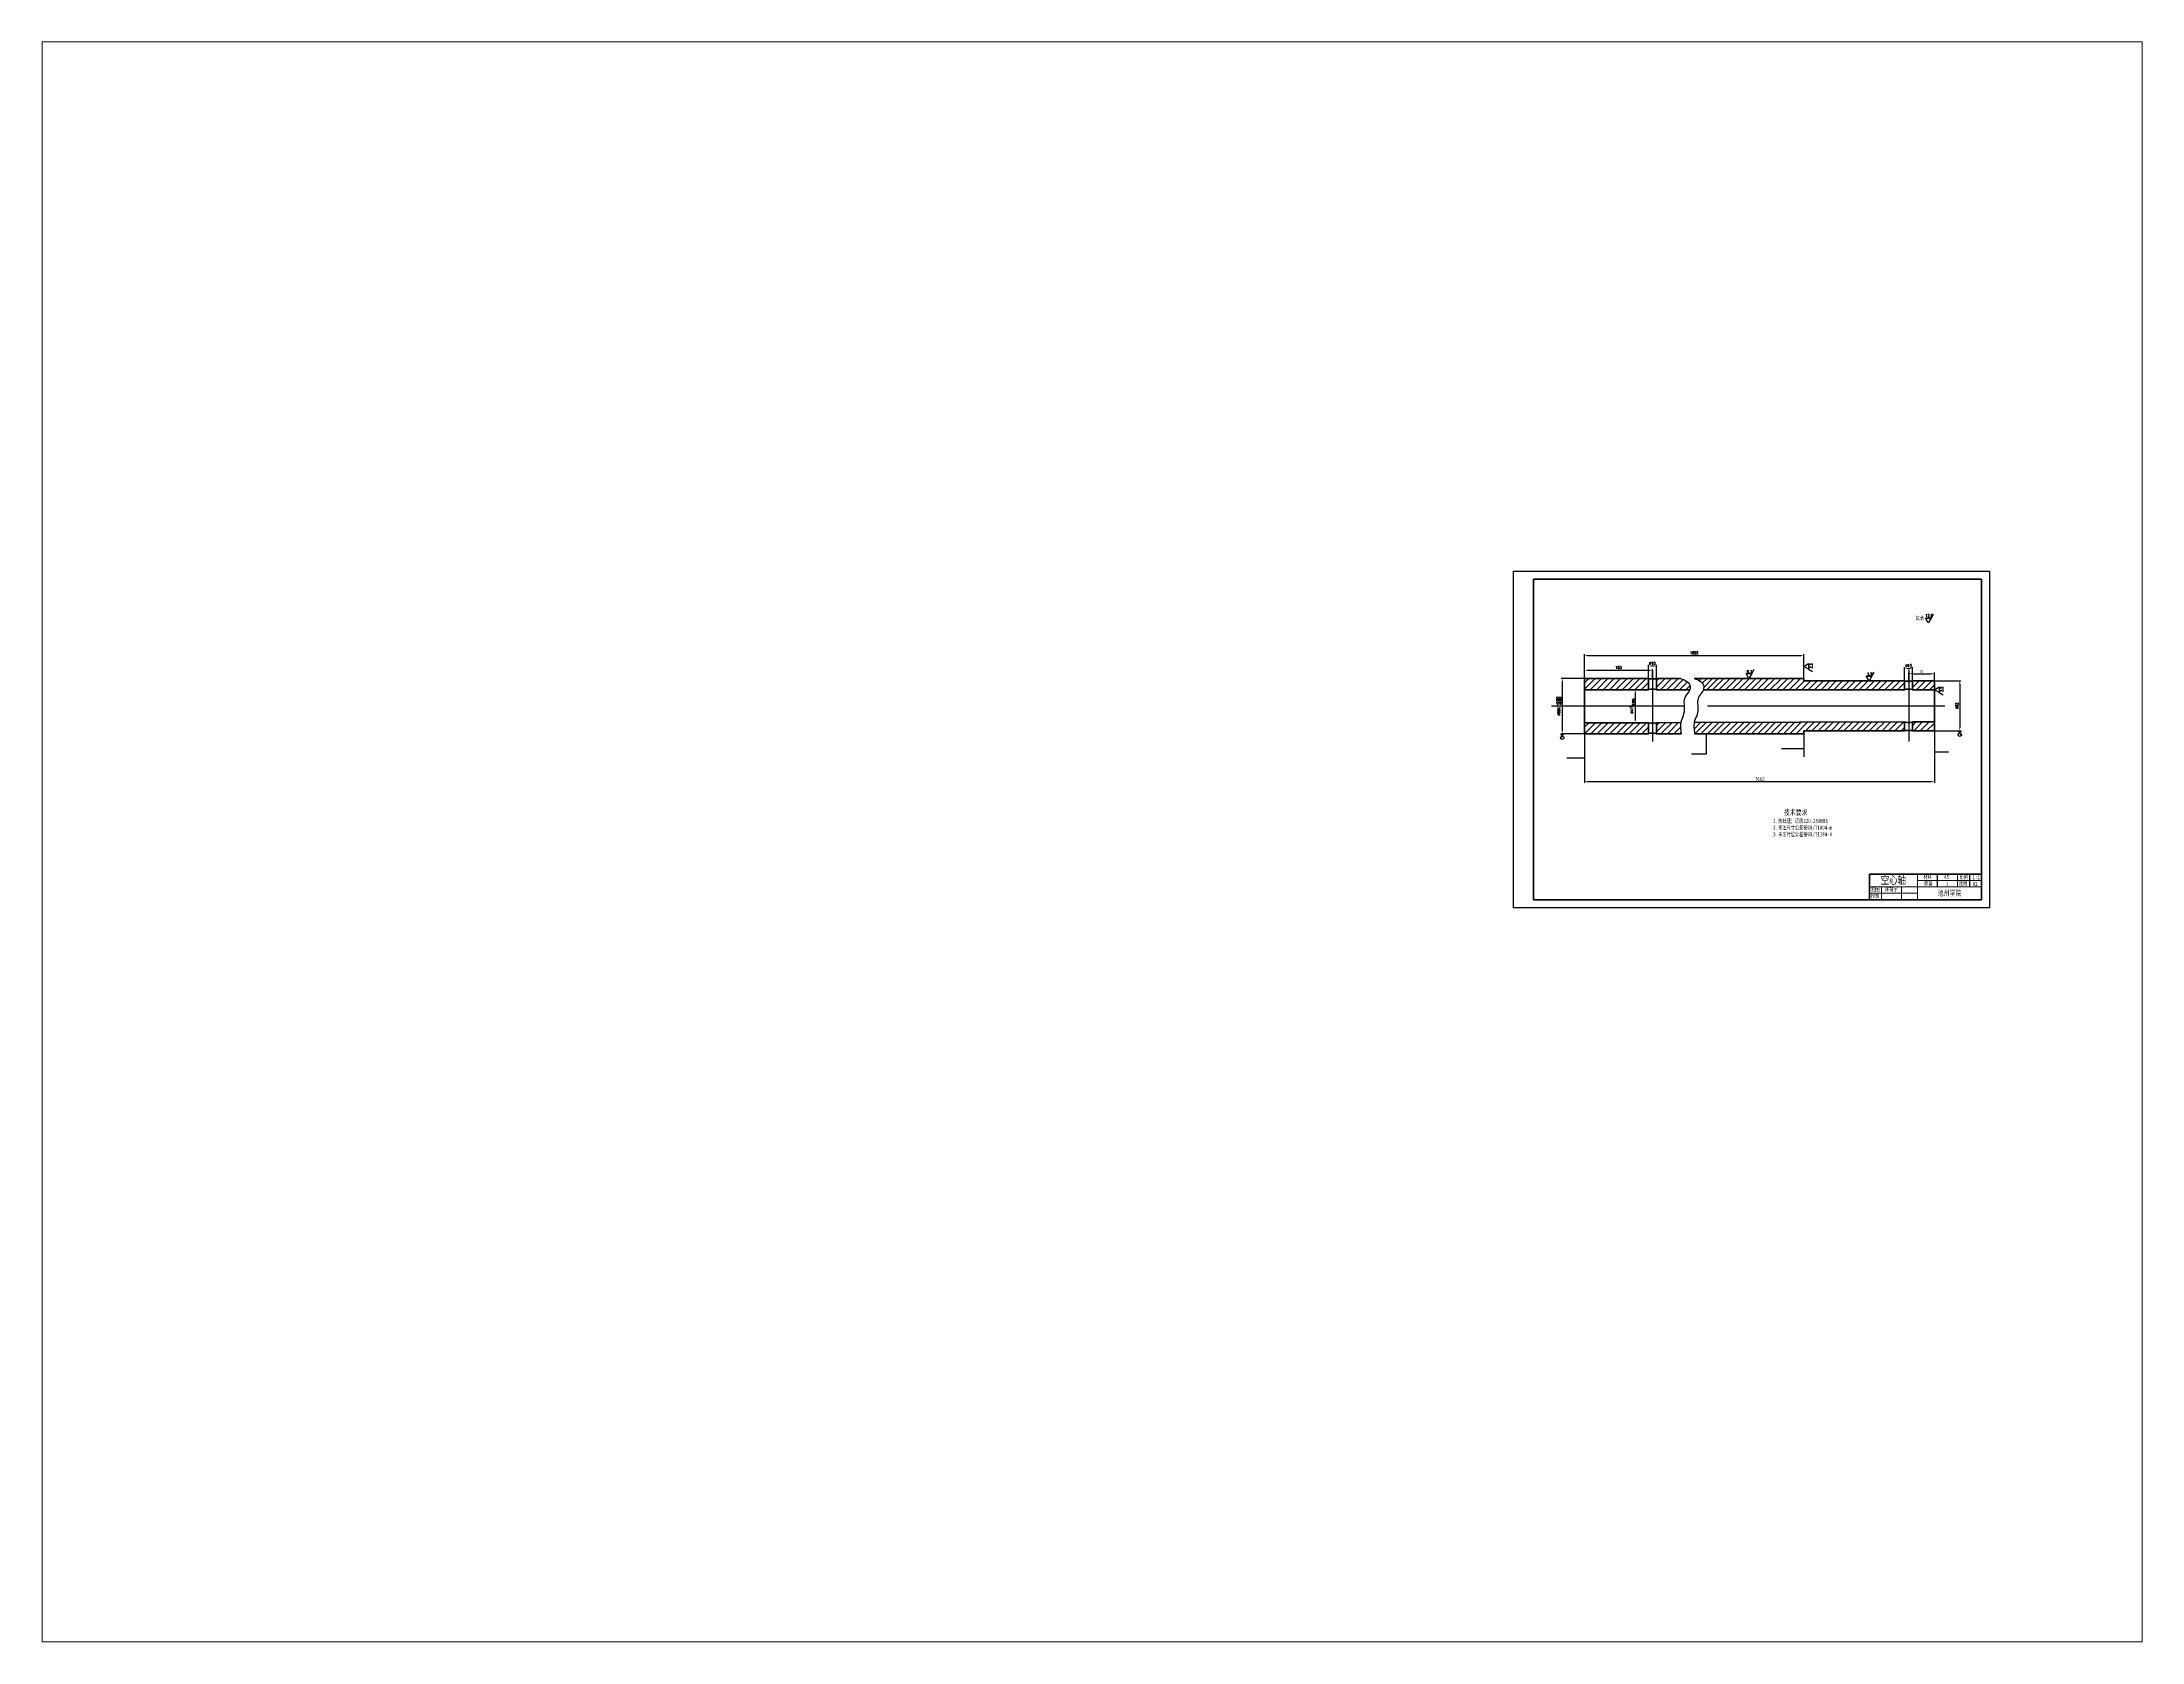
# Paper-space layout '布局1' of a CAD drawing. Header units: inches. Extents: x 1.05 to 9.45, y 0.8 to 7.2.
# The model-space entities are those that its viewports show. They can reach past a viewport. Long polylines and large blocks are cut down to what shows.
import ezdxf
from ezdxf.enums import TextEntityAlignment as Align

# ---------------------------------------------------------------- set-up
doc = ezdxf.new("R2010")
doc.units = ezdxf.units.IN
doc.header["$MEASUREMENT"] = 0
doc.linetypes.add('ACAD_ISO04W100', pattern=[30, 24, -3, 0, -3])
doc.linetypes.add('CENTER2', pattern=[28.575, 19.05, -3.175, 3.175, -3.175])
for name, color, linetype in [('biaozhu', 210, 'Continuous'), ('dim', 7, 'Continuous'), ('图层2', 50, 'CENTER2')]:
    doc.layers.add(name, color=color, linetype=linetype)
for name, color, linetype, lineweight in [('cushixian', 4, 'Continuous', 50), ('中心线层', 4, 'ACAD_ISO04W100', 25), ('文字', 7, 'Continuous', 35), ('文字层', 7, 'Continuous', 25), ('标注层', 3, 'Continuous', 25), ('粗实线', 7, 'Continuous', 50), ('粗实线层', 7, 'Continuous', 50), ('细实线', 7, 'Continuous', 20), ('细实线层', 1, 'Continuous', 20)]:
    doc.layers.add(name, color=color, linetype=linetype, lineweight=lineweight)
doc.styles.get("Standard").update_dxf_attribs({"font": 'gbenor.shx', "width": 0.75, "bigfont": 'gbcbig.shx'})
doc.styles.add('工程字', font='gbenor.shx', dxfattribs={"bigfont": 'gbcbig.shx'})
doc.dimstyles.new('GB-3.5$0', dxfattribs={"dimscale": 1.5, "dimtxt": 3.5, "dimasz": 2.5, "dimexe": 1, "dimexo": 0, "dimgap": 0.5, "dimtad": 1, "dimdec": 0, "dimdsep": 46, "dimtxsty": 'Standard', "dimcen": 0, "dimclrt": 7, "dimadec": 0, "dimazin": 2, "dimtfac": 1, "dimtdec": 0, "dimtmove": 0, "dimatfit": 3, "dimfxl": 1, "dimarcsym": 0})
doc.dimstyles.new('GB-3.5$7', dxfattribs={"dimscale": 1.5, "dimtxt": 3.5, "dimasz": 2.5, "dimexe": 1, "dimexo": 0, "dimgap": 0.5, "dimtad": 1, "dimdec": 0, "dimdsep": 46, "dimtxsty": 'Standard', "dimcen": 0, "dimclrt": 7, "dimadec": 0, "dimazin": 2, "dimtfac": 1, "dimtdec": 0, "dimtmove": 0, "dimatfit": 3, "dimfxl": 1, "dimarcsym": 0})

# ---------------------------------------------------------------- blocks, each defined once
blk = doc.blocks.new('下基准')
at = {"layer": '标注层'}
blk.add_circle((0, -5), 2, dxfattribs=at)
at = {"layer": '粗实线层'}
for p, q in [((2, -1), (-2, -1)), ((0, -3), (0, -1))]:
    blk.add_line(p, q, dxfattribs=at)
at = {"layer": '文字层'}
blk.add_attdef('A', text='', height=3.5, dxfattribs=at).set_placement((0, -4.6), align=Align.MIDDLE_CENTER)
blk = doc.blocks.new('*D19')
at = {"layer": 'Defpoints', "color": 0, "transparency": 16777216}
for p in [(1252.1, 409.6), (1688.7, 413.3), (1688.7, 349.9)]:
    blk.add_point(p, dxfattribs=at)
at = {"layer": '标注层', "color": 0, "lineweight": -2, "transparency": 16777216}
for p, q in [((1252.1, 409.6), (1252.1, 348.4)), ((1688.7, 413.3), (1688.7, 348.4)), ((1255.8, 349.9), (1685, 349.9))]:
    blk.add_line(p, q, dxfattribs=at)
at = {"layer": '标注层', "color": 0, "transparency": 16777216}
for points in [[(1255.8, 350.5), (1255.8, 349.2), (1252.1, 349.9)], [(1685, 350.5), (1685, 349.2), (1688.7, 349.9)]]:
    blk.add_solid(points, dxfattribs=at)
at = {"layer": '标注层', "color": 7, "transparency": 16777216, "insert": (1471.2, 353.2), "char_height": 5.25, "attachment_point": 5}
blk.add_mtext('1662', dxfattribs=at)

msp = doc.modelspace()

# ---------------------------------------------------------------- hatches: boundary and pattern name
at = {"layer": '标注层'}
h = msp.add_hatch(dxfattribs=at)
h.set_pattern_fill('ANSI31', color=256, scale=45, style=0)
h.set_pattern_definition([(45, (1252.068, 409.618), (-3.97748, 3.97748), [])])
h.paths.add_polyline_path([(1331.8, 478.6), (1252.1, 478.6), (1252.1, 464.6), (1331.8, 464.6)])
edge = h.paths.add_edge_path()
edge.add_spline(control_points=[(1383.5, 464.6), (1384, 466.4), (1384, 473.8), (1377, 476.6), (1372, 478.6)], knot_values=[0, 0, 0, 0, 5.736517, 19.891382, 19.891382, 19.891382, 19.891382], degree=3, periodic=0)
edge.add_line((1372, 478.6), (1341.8, 478.6))
edge.add_line((1341.8, 478.6), (1341.8, 464.6))
edge.add_line((1341.8, 464.6), (1383.5, 464.6))
edge = h.paths.add_edge_path()
edge.add_spline(control_points=[(1372.6, 409.6), (1371.9, 414.3), (1371.3, 419.1), (1372.1, 423.5)], knot_values=[63.519621, 63.519621, 63.519621, 63.519621, 77.311484, 77.311484, 77.311484, 77.311484], degree=3, periodic=0)
edge.add_line((1372.1, 423.5), (1341.8, 423.4))
edge.add_line((1341.8, 423.4), (1341.8, 409.6))
edge.add_line((1341.8, 409.6), (1372.3, 409.6))
edge.add_line((1372.3, 409.6), (1372.5, 409.9))
h.paths.add_polyline_path([(1331.8, 423.4), (1252.1, 423.2), (1252.1, 409.6), (1331.8, 409.6)])

# ---------------------------------------------------------------- linework, layer by layer
at = {"lineweight": 70}
for p, q in [((1651.4, 464.5), (1651.4, 475.6)), ((1651.4, 424.3), (1651.4, 413.3)), ((1661.4, 424.3), (1661.4, 413.3))]:
    msp.add_line(p, q, dxfattribs=at)
at = {"layer": 'biaozhu', "color": 0, "lineweight": -3}
for p, q in [((1692.5, 218.5), (1692.5, 234.5)), ((1732.5, 234.5), (1732.5, 218.5))]:
    msp.add_line(p, q, dxfattribs=at)
at = {"layer": '中心线层'}
for p, q in [((1337, 488.8), (1337, 399.8)), ((1656.6, 488.8), (1656.6, 399.8)), ((1211, 444.6), (1376.4, 444.6)), ((1405.5, 444.5), (1701.5, 444.5))]:
    msp.add_line(p, q, dxfattribs=at)
at = {"layer": '标注层'}
for p, q in [((1677.5, 553.9), (1684.5, 553.9)), ((1681, 548), (1677.5, 553.9)), ((1684.5, 553.9), (1681, 548)), ((1684.5, 553.9), (1687.5, 559)), ((1252.1, 478.6), (1252.1, 508.7)), ((1255.8, 507.2), (1521.9, 507.2)), ((1525.6, 478.6), (1525.6, 508.7)), ((1252.1, 478.6), (1222.8, 478.6)), ((1224.3, 474.9), (1224.3, 413.4)), ((1252.1, 478.6), (1252.1, 490.3)), ((1255.8, 488.8), (1333.3, 488.8)), ((1331.8, 478.7), (1331.8, 495.7)), ((1335.6, 494.2), (1338.1, 494.2)), ((1337, 478.6), (1337, 490.3)), ((1341.8, 478.7), (1341.8, 495.7)), ((1395.2, 475.8), (1398, 478.6)), ((1399.1, 472.7), (1405, 478.6)), ((1400.9, 467.5), (1412, 478.6)), ((1404.9, 464.5), (1419, 478.6)), ((1412, 464.5), (1426.1, 478.6)), ((1419.9, 464.5), (1434, 478.6)), ((1427.9, 464.5), (1442, 478.6)), ((1435.8, 464.5), (1449.9, 478.6)), ((1443.8, 464.5), (1457.9, 478.6)), ((1451.7, 464.5), (1465.8, 478.6)), ((1453.8, 484.6), (1460.8, 484.6)), ((1457.3, 478.6), (1453.8, 484.6)), ((1460.8, 484.6), (1457.3, 478.6)), ((1459.7, 464.5), (1473.8, 478.6)), ((1460.8, 484.6), (1463.8, 489.6)), ((1467.6, 464.5), (1481.8, 478.6)), ((1475.6, 464.5), (1489.7, 478.6)), ((1483.5, 464.5), (1497.7, 478.6)), ((1491.5, 464.5), (1505.6, 478.6)), ((1499.4, 464.5), (1513.6, 478.6)), ((1507.4, 464.5), (1521.5, 478.6)), ((1515.4, 464.5), (1526.5, 475.6)), ((1523.3, 464.5), (1534.4, 475.6)), ((1525.6, 493.7), (1531.6, 497.2)), ((1531.6, 490.2), (1525.6, 493.7)), ((1531.3, 464.5), (1542.4, 475.6)), ((1531.6, 497.2), (1531.6, 490.2)), ((1531.6, 490.2), (1536.6, 487.2)), ((1539.2, 464.5), (1550.3, 475.6)), ((1547.2, 464.5), (1558.3, 475.6)), ((1555.1, 464.5), (1566.3, 475.6)), ((1563.1, 464.5), (1574.2, 475.6)), ((1571, 464.5), (1582.2, 475.6)), ((1579, 464.5), (1590.1, 475.6)), ((1586.9, 464.5), (1598.1, 475.6)), ((1594.9, 464.5), (1606, 475.6)), ((1602.8, 464.5), (1614, 475.6)), ((1603.7, 481.6), (1610.7, 481.6)), ((1607.2, 475.6), (1603.7, 481.6)), ((1610.7, 481.6), (1607.2, 475.6)), ((1610.7, 481.6), (1613.6, 486.6)), ((1610.8, 464.5), (1621.9, 475.6)), ((1618.7, 464.5), (1629.9, 475.6)), ((1626.7, 464.5), (1637.9, 475.6)), ((1634.7, 464.5), (1645.8, 475.6)), ((1642.6, 464.5), (1651.4, 473.3)), ((1651.4, 475.6), (1651.4, 492.6)), ((1655.2, 491.1), (1657.7, 491.1)), ((1656.6, 475), (1656.6, 486)), ((1660.4, 484.5), (1684.9, 484.5)), ((1661.4, 475.6), (1661.4, 492.6)), ((1661.4, 467.4), (1669.7, 475.6)), ((1666.5, 464.5), (1677.6, 475.6)), ((1674.4, 464.5), (1685.6, 475.6)), ((1688.6, 475), (1688.6, 486)), ((1688.7, 475.6), (1721.8, 475.6)), ((1720.3, 471.9), (1720.3, 417)), ((1328.2, 464.6), (1313.8, 464.6)), ((1315.3, 460.8), (1315.3, 427.1)), ((1682.4, 464.5), (1688.6, 470.7)), ((1688.6, 464.5), (1694.6, 468)), ((1694.6, 461), (1688.6, 464.5)), ((1694.6, 468), (1694.6, 461)), ((1694.6, 461), (1699.6, 458)), ((1328.3, 423.4), (1313.8, 423.4)), ((1388.8, 415.5), (1397, 423.7)), ((1389.9, 409.6), (1404, 423.7)), ((1397.4, 409.6), (1411.5, 423.7)), ((1405.4, 409.6), (1419.5, 423.7)), ((1412.8, 409.6), (1426.8, 423.7)), ((1420.7, 409.6), (1434.8, 423.7)), ((1428.7, 409.6), (1442.8, 423.7)), ((1436.6, 409.6), (1450.8, 423.8)), ((1444.6, 409.6), (1458.7, 423.8)), ((1452.5, 409.6), (1466.7, 423.8)), ((1460.5, 409.6), (1474.7, 423.8)), ((1468.4, 409.6), (1482.7, 423.8)), ((1476.4, 409.6), (1490.6, 423.9)), ((1484.3, 409.6), (1498.6, 423.9)), ((1492.3, 409.6), (1506.6, 423.9)), ((1500.3, 409.6), (1514.5, 423.9)), ((1508.2, 409.6), (1522.5, 423.9)), ((1516.2, 409.6), (1530.5, 423.9)), ((1527.9, 413.4), (1538.5, 424)), ((1535.8, 413.4), (1546.4, 424)), ((1543.8, 413.4), (1554.4, 424)), ((1551.7, 413.3), (1562.4, 424)), ((1559.7, 413.3), (1570.4, 424)), ((1567.6, 413.3), (1578.3, 424.1)), ((1575.6, 413.3), (1586.3, 424.1)), ((1583.5, 413.3), (1594.3, 424.1)), ((1591.5, 413.3), (1602.3, 424.1)), ((1599.4, 413.3), (1610.2, 424.1)), ((1607.4, 413.3), (1618.2, 424.2)), ((1615.3, 413.3), (1626.2, 424.2)), ((1623.3, 413.3), (1634.1, 424.2)), ((1631.2, 413.3), (1642.1, 424.2)), ((1639.2, 413.3), (1650.1, 424.2)), ((1661.3, 419.6), (1666, 424.3)), ((1663, 413.3), (1674, 424.3)), ((1671, 413.3), (1682, 424.3)), ((1678.9, 413.3), (1688.7, 423)), ((1252.1, 409.6), (1222.8, 409.6)), ((1524.1, 409.6), (1525.6, 411.1)), ((1525.6, 409.6), (1525.6, 380.6)), ((1647.1, 413.3), (1651.3, 417.5)), ((1686.9, 413.3), (1688.7, 415.1)), ((1688.7, 413.3), (1721.8, 413.3)), ((1525.6, 380.6), (1525.6, 380.6))]:
    msp.add_line(p, q, dxfattribs=at)
msp.add_lwpolyline([(1163.5, 612.5), (1757.5, 612.5), (1757.5, 192.5), (1163.5, 192.5)], close=True, dxfattribs=at)
for points in [[(1372, 478.6), (1383.5, 470.3), (1383.5, 464.6), (1379.1, 457.8), (1376.4, 451.8), (1376.4, 444.6), (1375.8, 434.3), (1372.6, 425.6), (1372.6, 409.6)], [(1389, 478.6), (1400.5, 470.3), (1400.4, 464.6), (1396.1, 457.8), (1393.4, 451.8), (1393.4, 444.6), (1392.8, 434.3), (1389.5, 425.6), (1389.5, 409.6)]]:
    msp.add_spline(points, degree=3, dxfattribs=at)
for points in [[(1255.8, 507.9), (1255.8, 506.6), (1252.1, 507.2)], [(1521.9, 507.9), (1521.9, 506.6), (1525.6, 507.2)], [(1223.7, 474.9), (1225, 474.9), (1224.3, 478.6)], [(1255.8, 489.4), (1255.8, 488.2), (1252.1, 488.8)], [(1335.6, 494.8), (1335.6, 493.5), (1331.8, 494.2)], [(1333.3, 489.4), (1333.3, 488.2), (1337, 488.8)], [(1338.1, 494.8), (1338.1, 493.5), (1341.8, 494.2)], [(1655.2, 491.7), (1655.2, 490.5), (1651.4, 491.1)], [(1660.4, 485.1), (1660.4, 483.9), (1656.6, 484.5)], [(1657.7, 491.7), (1657.7, 490.5), (1661.4, 491.1)], [(1684.9, 485.1), (1684.9, 483.9), (1688.6, 484.5)], [(1719.7, 471.9), (1720.9, 471.9), (1720.3, 475.6)], [(1314.7, 460.8), (1316, 460.8), (1315.3, 464.6)], [(1314.7, 427.1), (1316, 427.1), (1315.3, 423.4)], [(1223.7, 413.4), (1225, 413.4), (1224.3, 409.6)], [(1719.7, 417), (1720.9, 417), (1720.3, 413.3)]]:
    msp.add_solid(points, dxfattribs=at)
at = {"layer": '粗实线'}
for p, q in [((1188.5, 602.5), (1188.5, 202.5)), ((1188.5, 602.5), (1747.5, 602.5)), ((1747.5, 602.5), (1747.5, 202.5)), ((1747.5, 202.5), (1188.5, 202.5))]:
    msp.add_line(p, q, dxfattribs=at)
at = {"layer": '粗实线', "color": 0}
for p, q in [((1607.5, 202.5), (1607.5, 234.5)), ((1607.5, 234.5), (1747.5, 234.5))]:
    msp.add_line(p, q, dxfattribs=at)
at = {"layer": '粗实线层', "lineweight": 50}
msp.add_line((1252.1, 478.6), (1331.8, 478.6), dxfattribs=at)
at = {"layer": '粗实线层'}
for p, q in [((1252.1, 478.6), (1252.1, 409.6)), ((1331.8, 478.7), (1331.8, 464.6)), ((1341.8, 478.7), (1341.8, 464.6)), ((1341.8, 478.6), (1372, 478.6)), ((1389, 478.6), (1525.6, 478.6)), ((1525.6, 478.6), (1525.6, 475.6)), ((1525.6, 475.6), (1651.4, 475.6)), ((1661.4, 475.6), (1661.4, 464.5)), ((1661.4, 475.6), (1688.7, 475.6)), ((1688.6, 464.5), (1688.6, 475.6)), ((1252.1, 464.6), (1331.8, 464.6)), ((1341.8, 464.6), (1383.5, 464.6)), ((1400.4, 464.5), (1436.1, 464.5)), ((1436.1, 464.5), (1651.4, 464.5)), ((1661.4, 464.5), (1688.6, 464.5)), ((1688.6, 464.5), (1688.6, 444.4)), ((1252.1, 423.2), (1331.8, 423.4)), ((1331.8, 423.4), (1331.8, 409.6)), ((1341.8, 423.4), (1372.1, 423.5)), ((1341.8, 423.4), (1341.8, 409.6)), ((1389.1, 423.8), (1651.4, 424.3)), ((1661.4, 424.3), (1688.7, 424.3)), ((1688.7, 424.3), (1688.6, 444.4)), ((1688.7, 424.3), (1688.7, 413.3)), ((1252.1, 409.6), (1331.8, 409.6)), ((1341.8, 409.6), (1372.6, 409.6)), ((1389.5, 409.6), (1525.6, 409.6)), ((1525.6, 413.4), (1651.4, 413.3)), ((1525.6, 413.4), (1525.6, 409.6)), ((1661.4, 413.3), (1688.7, 413.3))]:
    msp.add_line(p, q, dxfattribs=at)
for centre in [(1336.8, 478.6), (1656.4, 475.6), (1336.8, 423.4), (1656.4, 424.3)]:
    msp.add_ellipse(centre, major_axis=(-5, 0), ratio=0.123333, start_param=6.283185, end_param=9.424778, dxfattribs=at)
at = {"layer": '粗实线层', "extrusion": (0, 0, -1)}
for centre, major_axis, ratio, start_param, end_param in [((1336.8, 464.6), (-5, 0), 0.123333, 6.283185, 9.424778), ((1656.4, 464.5), (-5, 0), 0.123333, 6.283185, 9.424778), ((1336.8, 409.6), (-5, 0), 0.123333, 6.283185, 9.424778), ((1656.4, 413.2), (-5.15, 0), 0.119688, 0.244237, 2.900398)]:
    msp.add_ellipse(centre, major_axis=major_axis, ratio=ratio, start_param=start_param, end_param=end_param, dxfattribs=at)
at = {"layer": '细实线', "color": 0}
for p, q in [((1747.5, 218.5), (1607.5, 218.5)), ((1607.5, 210.5), (1667.5, 210.5)), ((1622.5, 202.5), (1622.5, 218.5)), ((1647.5, 202.5), (1647.5, 218.5)), ((1667.5, 202.5), (1667.5, 234.5)), ((1747.5, 226.5), (1667.5, 226.5)), ((1717.5, 218.5), (1717.5, 234.5))]:
    msp.add_line(p, q, dxfattribs=at)
at = {"layer": '细实线层'}
msp.add_line((1372.3, 409.6), (1372.5, 409.9), dxfattribs=at)

# ---------------------------------------------------------------- block references
at = {"layer": '标注层'}
for p, values in [((1224.3, 409.6), {'A': 'A'}), ((1720.3, 413.3), {'A': 'B'})]:
    msp.add_blockref('下基准', p, dxfattribs=at).add_auto_attribs(values)

# ---------------------------------------------------------------- texts
at = {"color": 0, "char_height": 5, "width": 15, "attachment_point": 5}
for s, insert in [('{\\fSimSun|b0|i0|c134|p2;比例}', (1725, 230.5)), ('{\\fSimSun|b0|i0|c134|p2;图号}', (1725, 222.5))]:
    msp.add_mtext(s, dxfattribs=dict(at, insert=insert))
at = {"layer": 'cushixian', "color": 0, "lineweight": -3, "ltscale": 0.1, "insert": (1637.5, 226.5), "char_height": 10, "width": 60, "attachment_point": 5}
msp.add_mtext('{\\fSimSun|b0|i0|c134|p2;空心轴}', dxfattribs=at)
at = {"layer": 'dim', "char_height": 5, "attachment_point": 1}
for s, insert in [('{\\fSimSun|b0|i0|c134|p2;陈靖宇}', (1627.2, 218.2)), ('{\\fSimSun|b0|i0|c134|p2;45}', (1700.7, 233.3)), ('{\\fSimSun|b0|i0|c134|p2;1}', (1703.1, 225)), ('{\\fSimSun|b0|i0|c134|p2;A2}', (1736.5, 224.8)), ('{\\fSimSun|b0|i0|c134|p2;1:1}', (1736.3, 233.1))]:
    msp.add_mtext_dynamic_manual_height_columns(s, width=25, gutter_width=1, heights=[0], dxfattribs=dict(at, insert=insert))
at = {"layer": '图层2', "color": 0, "linetype": 'ByBlock', "lineweight": -3, "insert": (1707.5, 210.5), "char_height": 7, "width": 80.002, "attachment_point": 5}
msp.add_mtext('{\\fSimSun|b0|i0|c134|p2;池州学院}', dxfattribs=at)
at = {"layer": '文字', "color": 0, "attachment_point": 1}
for s, insert, char_height, width in [('{\\fSimSun|b0|i0|c134|p2;校核}', (1609.4, 209.9), 5, 15.243), ('{\\fSimSun|b0|i0|c134|p2;制图}', (1609.9, 217.8), 5, 16.582), ('{\\fFangSong_GB2312|b0|i0|c134|p49;  \\fSimSun|b0|i0|c134|p2;\\H1.429x;材料}', (1670.6, 233.6), 3.5, 15.318), ('{\\fSimSun|b0|i0|c134|p2;数量}', (1675.8, 225.6), 5, 15)]:
    msp.add_mtext(s, dxfattribs=dict(at, insert=insert, char_height=char_height, width=width))
at = {"layer": '标注层', "style": '工程字'}
for s, insert, char_height, width, attachment_point in [('{\\fSimSun|b0|i0|c134|p2;\\W0.75;其余}', (1670.5, 553.6), 5, 60.989, 5), ('{\\fFangSong|b0|i0|c134|p49;\\W0.75;    \\H1.892x; \\fSimSun|b0|i0|c134|p2;\\H0.9999x;技术要求\\P\\H0.7142x;1.热处理；调质220-250HBS\\P2.未注尺寸公差按GB/T1804-m\\P3.未注行位公差按GB/T1184-H}', (1487.5, 297.7), 3.7, 352.819, 4)]:
    msp.add_mtext(s, dxfattribs=dict(at, insert=insert, char_height=char_height, width=width, attachment_point=attachment_point))
at = {"layer": '标注层', "char_height": 3.5, "attachment_point": 1}
for s, insert in [('{\\Ftxt,gbcbig|c134;12.5}', (1677.4, 558.6)), ('{\\Ftxt,gbcbig|c134;6.3}', (1454.6, 488.6)), ('{\\Ftxt,gbcbig|c134;3.2}', (1604.5, 485.6))]:
    msp.add_mtext_dynamic_manual_height_columns(s, width=12.042, gutter_width=1, heights=[0], dxfattribs=dict(at, insert=insert))
at = {"layer": '标注层', "color": 7, "char_height": 3.5, "attachment_point": 5}
for s, insert in [('{\\Ftxt,gbcbig|c134;\\C256;%%C10}', (1336.8, 497.5)), ('{\\Ftxt,gbcbig|c134;\\C256;1622}', (1388.9, 510.6)), ('{\\Ftxt,gbcbig|c134;\\C256;183}', (1294.6, 492.2)), ('{\\Ftxt,gbcbig|c134;\\C256;%%C10}', (1656.4, 494.5))]:
    msp.add_mtext(s, dxfattribs=dict(at, insert=insert))
at = {"layer": '标注层', "char_height": 3.5, "attachment_point": 1, "rotation": 90}
for insert in [(1533.1, 491), (1696.1, 461.8)]:
    msp.add_mtext_dynamic_manual_height_columns('{\\Ftxt,gbcbig|c134;3.2}', width=12.042, gutter_width=1, heights=[0], dxfattribs=dict(at, insert=insert))
at = {"layer": '标注层', "insert": (1672.6, 487.4), "char_height": 3.5, "attachment_point": 5}
msp.add_mtext('{\\Ftxt|c134;32}', dxfattribs=at)
at = {"layer": '标注层', "color": 7, "char_height": 3.5, "attachment_point": 5, "rotation": 90}
for s, insert in [('\\A1;{\\Ftxt,gbcbig|c134;\\C256;%%C69k7\\H0.7x;\\S+0.023^ +0.002;}', (1220, 444.1)), ('\\A1;{\\Ftxt,gbcbig|c134;\\C256;%%C41\\H0.7x;\\S0^ -0.018;}', (1311.2, 444)), ('{\\Ftxt,gbcbig|c134;\\C256;%%C62}', (1716.9, 444.5))]:
    msp.add_mtext(s, dxfattribs=dict(at, insert=insert))

# ---------------------------------------------------------------- dimensions: what is measured, and where the dimension line sits
at = {"layer": '标注层'}
dim = msp.add_linear_dim(base=(1688.7, 349.9), p1=(1252.1, 409.6), p2=(1688.7, 413.3), text='1662', dimstyle='GB-3.5$0', dxfattribs=at)
dim.commit()
dim.dimension.update_dxf_attribs({"geometry": '*D19', "text_midpoint": (1471.2, 349.9), "dimtype": 160})

# ---------------------------------------------------------------- leaders
for points in [[(1403.9, 409.6), (1403.9, 384.3), (1385.8, 384.3)], [(1252.1, 379), (1230, 379)], [(1525.6, 390.8), (1498, 390.8)], [(1688.7, 387), (1706.2, 387)]]:
    msp.add_leader(points, dimstyle='GB-3.5$7', override={"dimgap": 0.5, "dimtad": 0}, dxfattribs=at)

psp = doc.layouts.new('布局1')

# ---------------------------------------------------------------- viewports
at = {"layer": '标注层'}
psp.add_viewport(center=(5.25, 4), size=(8.4, 6.4), view_center_point=(637.5775, 274.5292), view_height=1996.375358, dxfattribs=at)

doc.saveas('drawing.dxf')
